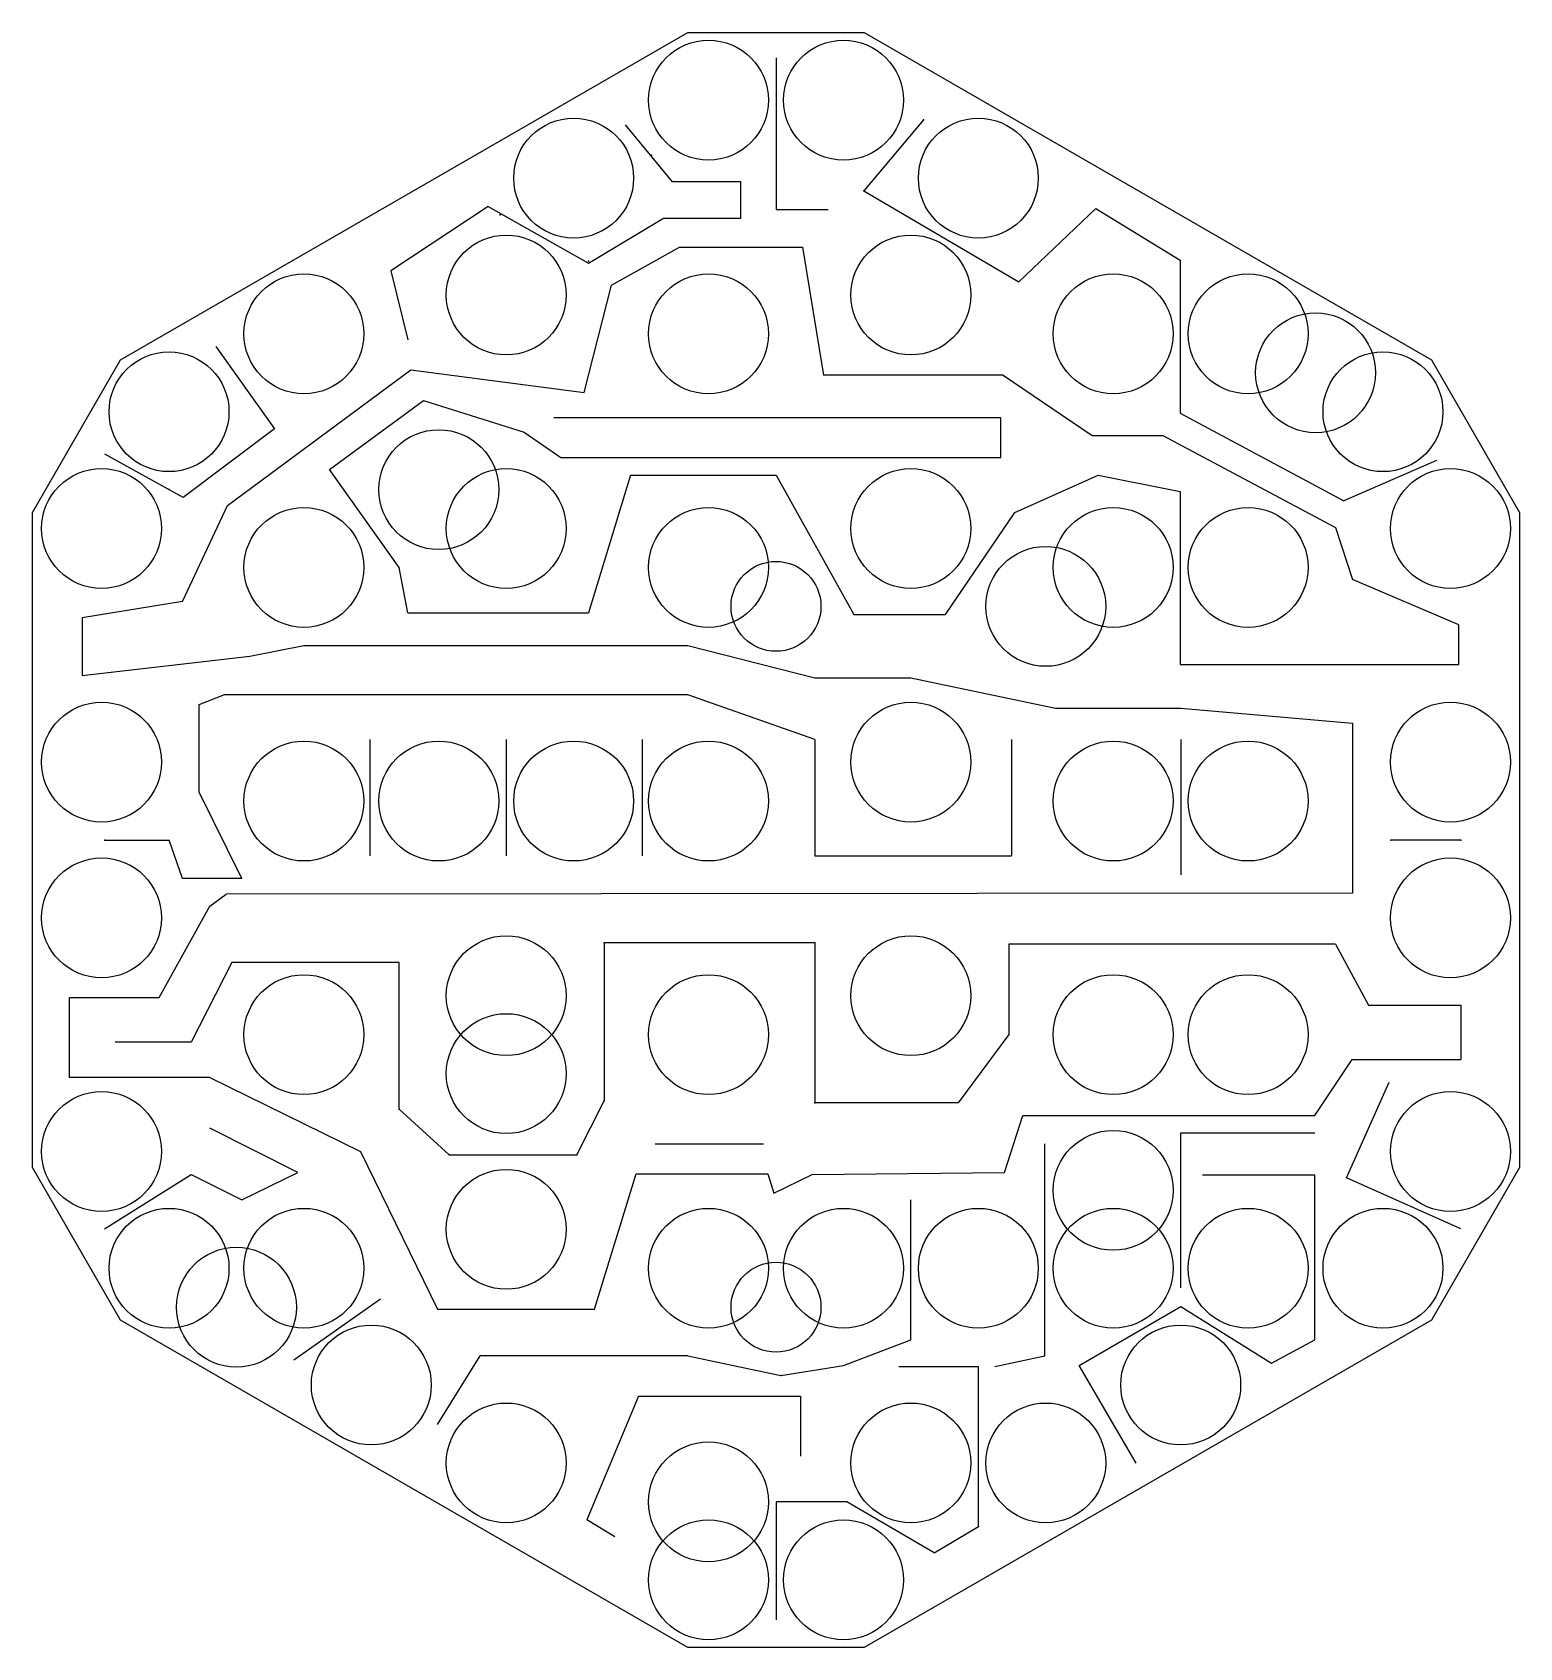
# Model space of a CAD drawing. Header units: millimetres. Extents: x -62 to 62, y -67 to 67.
import ezdxf

# ---------------------------------------------------------------- set-up
doc = ezdxf.new("R2010")
doc.units = ezdxf.units.MM
doc.header["$PDSIZE"] = -1

msp = doc.modelspace()

# ---------------------------------------------------------------- linework, layer by layer
at = {"color": 7, "linetype": 'Continuous'}
for p, q in [((-54.68, 40.06), (-7.36, 67.38)), ((-7.36, 67.38), (7.36, 67.38)), ((7.36, 67.38), (54.68, 40.06)), ((0, 65.25), (0, 52.6)), ((-8.62, 54.9), (-12.56, 59.67)), ((12.3, 60.07), (7.33, 54.15)), ((-2.93, 54.9), (-8.62, 54.9)), ((-2.93, 51.87), (-2.93, 54.9)), ((7.33, 54.15), (20.25, 46.57)), ((-24, 52.86), (-32.12, 47.47)), ((-24, 52.86), (-15.63, 48.11)), ((0, 52.6), (4.34, 52.6)), ((26.68, 52.67), (20.25, 46.57)), ((26.68, 52.67), (33.7, 48.37)), ((-15.63, 48.11), (-9.39, 51.87)), ((-9.39, 51.87), (-2.93, 51.87)), ((-13.72, 46.28), (-8.06, 49.45)), ((-8.06, 49.45), (2.2, 49.45)), ((2.2, 49.45), (3.95, 38.77)), ((-32.12, 47.47), (-30.7, 41.74)), ((33.7, 48.37), (33.7, 35.6)), ((-16.01, 37.34), (-13.72, 46.28)), ((-46.72, 41.18), (-41.84, 34.31)), ((-62.03, 27.32), (-54.68, 40.06)), ((-62.03, 27.32), (-54.68, 40.06)), ((-45.74, 27.91), (-30.46, 39.22)), ((-30.46, 39.22), (-16.01, 37.34)), ((54.68, 40.06), (62.03, 27.32)), ((18.96, 38.77), (3.95, 38.77)), ((18.96, 38.77), (26.37, 33.74)), ((-37.25, 30.91), (-29.41, 36.66)), ((-29.41, 36.66), (-21, 34.02)), ((18.76, 35.22), (-18.52, 35.22)), ((18.76, 31.9), (18.76, 35.22)), ((33.7, 35.6), (47.36, 28.3)), ((-41.84, 34.31), (-49.44, 28.57)), ((-21, 34.02), (-17.96, 31.9)), ((26.37, 33.74), (32.26, 33.74)), ((32.26, 33.74), (46.66, 26.07)), ((-49.44, 28.57), (-55.99, 32.19)), ((-17.96, 31.9), (18.76, 31.9)), ((55.1, 31.65), (47.36, 28.3)), ((-31.44, 22.72), (-37.25, 30.91)), ((-12.15, 30.45), (-15.63, 18.96)), ((-12.15, 30.45), (0, 30.45)), ((0, 30.45), (6.5, 18.82)), ((19.93, 27.32), (26.87, 30.43)), ((26.87, 30.43), (33.7, 29.08)), ((33.7, 29.08), (33.7, 14.65)), ((-62.03, -27.32), (-62.03, 27.32)), ((-49.51, 19.91), (-45.74, 27.91)), ((14.15, 18.82), (19.93, 27.32)), ((62.03, 27.32), (62.03, -27.32)), ((46.66, 26.07), (48.08, 21.74)), ((-30.7, 18.96), (-31.44, 22.72)), ((56.97, 17.94), (48.08, 21.74)), ((-49.51, 19.91), (-57.89, 18.53)), ((-30.7, 18.96), (-15.63, 18.96)), ((-57.89, 18.53), (-57.89, 13.72)), ((6.5, 18.82), (14.15, 18.82)), ((56.97, 14.65), (56.97, 17.94)), ((-43.88, 15.33), (-39.38, 16.24)), ((-39.38, 16.24), (-7.36, 16.24)), ((-7.36, 16.24), (3.25, 13.53)), ((-57.89, 13.72), (-43.88, 15.33)), ((3.25, 13.53), (11.25, 13.53)), ((11.25, 13.53), (23.31, 11)), ((33.7, 14.65), (56.97, 14.65)), ((-48.11, 11.3), (-46.05, 12.12)), ((-48.11, 3.98), (-48.11, 11.3)), ((-7.36, 12.12), (-46.05, 12.12)), ((3.25, 8.38), (-7.36, 12.12)), ((23.31, 11), (33.76, 11)), ((33.76, 11), (48.08, 9.75)), ((48.08, 9.75), (48.08, -4.43)), ((-33.87, 8.38), (-33.87, -1.32)), ((-22.5, 8.38), (-22.5, -1.32)), ((-11.17, 8.38), (-11.17, -1.32)), ((3.25, 8.38), (3.25, -1.32)), ((19.65, 8.38), (19.65, -1.32)), ((33.78, 8.38), (33.78, -2.9)), ((-44.56, -3.2), (-48.11, 3.98)), ((-55.99, 0), (-50.63, 0)), ((-49.51, -3.2), (-50.63, 0)), ((57.12, 0), (51.28, 0)), ((3.25, -1.32), (19.65, -1.32)), ((-44.56, -3.2), (-49.51, -3.2)), ((-47.23, -5.51), (-45.87, -4.51)), ((48.08, -4.43), (-45.87, -4.51)), ((-51.46, -13.14), (-47.23, -5.51)), ((-14.32, -8.57), (-14.32, -21.76)), ((3.25, -8.57), (-14.32, -8.57)), ((3.25, -8.57), (3.25, -21.92)), ((46.66, -8.7), (19.42, -8.7)), ((19.42, -8.7), (19.42, -16.24)), ((46.66, -8.7), (49.43, -13.78)), ((-45.39, -10.22), (-48.78, -16.86)), ((-31.44, -10.22), (-45.39, -10.22)), ((-31.44, -22.46), (-31.44, -10.22)), ((-58.93, -19.8), (-58.93, -13.14)), ((-58.93, -13.14), (-51.46, -13.14)), ((49.43, -13.78), (57.12, -13.78)), ((57.12, -13.78), (57.12, -18.3)), ((-48.78, -16.86), (-55.13, -16.86)), ((19.42, -16.24), (15.2, -21.92)), ((44.94, -22.98), (48.07, -18.3)), ((48.07, -18.3), (57.12, -18.3)), ((-47.23, -19.8), (-58.93, -19.8)), ((-47.23, -19.8), (-34.67, -25.99)), ((47.6, -28.18), (51.16, -20.21)), ((-27.27, -26.26), (-31.44, -22.46)), ((-16.62, -26.26), (-14.32, -21.76)), ((15.2, -21.92), (3.25, -21.92)), ((-39.89, -27.74), (-47.23, -24.03)), ((19.07, -27.74), (20.59, -22.98)), ((20.59, -22.98), (44.94, -22.98)), ((-10.07, -25.35), (-1.05, -25.35)), ((22.42, -43.06), (22.42, -25.35)), ((33.78, -37.35), (33.78, -24.43)), ((33.78, -24.43), (44.94, -24.43)), ((-34.67, -25.99), (-28.23, -39.13)), ((-27.27, -26.26), (-16.62, -26.26)), ((-54.68, -40.06), (-62.03, -27.32)), ((-56.01, -32.43), (-48.78, -27.9)), ((-48.78, -27.9), (-44.56, -30.02)), ((-44.56, -30.02), (-39.89, -27.74)), ((-15.15, -39.13), (-11.66, -27.85)), ((-11.66, -27.85), (-0.69, -27.85)), ((-0.69, -27.85), (-0.17, -29.47)), ((-0.17, -29.47), (3.02, -27.91)), ((3.02, -27.91), (19.07, -27.74)), ((44.94, -27.97), (35.59, -27.97)), ((44.94, -41.71), (44.94, -27.97)), ((57.12, -32.43), (47.6, -28.18)), ((62.03, -27.32), (54.68, -40.06)), ((11.25, -41.71), (11.25, -30.02)), ((-40.21, -43.37), (-32.99, -38.29)), ((25.3, -43.84), (33.78, -38.91)), ((33.78, -38.91), (41.33, -43.64)), ((-7.36, -67.38), (-54.68, -40.06)), ((-28.23, -39.13), (-15.15, -39.13)), ((54.68, -40.06), (7.36, -67.38)), ((5.63, -43.85), (11.25, -41.71)), ((41.33, -43.64), (44.94, -41.71)), ((-28.23, -48.77), (-24.67, -43.03)), ((-7.36, -43.03), (-24.67, -43.03)), ((-7.36, -43.03), (0.39, -44.67)), ((22.42, -43.06), (18.25, -43.95)), ((0.39, -44.67), (5.63, -43.85)), ((16.88, -43.95), (10.25, -43.95)), ((16.88, -57.26), (16.88, -43.95)), ((30.04, -51.99), (25.3, -43.84)), ((-11.46, -46.39), (-15.78, -56.73)), ((-11.46, -46.39), (2.03, -46.39)), ((2.03, -46.39), (2.03, -51.4)), ((0, -55.22), (0, -65.07)), ((5.91, -55.22), (0, -55.22)), ((13.2, -59.46), (5.91, -55.22)), ((-13.43, -58.13), (-15.78, -56.73)), ((13.2, -59.46), (16.88, -57.26)), ((7.36, -67.38), (-7.36, -67.38))]:
    msp.add_line(p, q, dxfattribs=at)
for centre, radius in [((-5.63, 61.72), 5), ((5.63, 61.72), 5), ((-16.88, 55.22), 5), ((16.88, 55.22), 5), ((-22.5, 45.47), 5), ((11.25, 45.47), 5), ((-39.38, 42.23), 5), ((-5.63, 42.23), 5), ((28.13, 42.23), 5), ((39.38, 42.23), 5), ((45.01, 38.98), 5), ((-50.63, 35.73), 5), ((50.63, 35.73), 5), ((-28.13, 29.23), 5), ((-56.26, 25.99), 5), ((-22.5, 25.99), 5), ((11.25, 25.99), 5), ((56.26, 25.99), 5), ((-39.38, 22.74), 5), ((-5.63, 22.74), 5), ((28.13, 22.74), 5), ((39.38, 22.74), 5), ((22.5, 19.49), 5), ((0, 19.49), 3.75), ((-56.26, 6.5), 5), ((11.25, 6.5), 5), ((56.26, 6.5), 5), ((-39.38, 3.25), 5), ((-28.13, 3.25), 5), ((-16.88, 3.25), 5), ((-5.63, 3.25), 5), ((28.13, 3.25), 5), ((39.38, 3.25), 5), ((-56.26, -6.5), 5), ((56.26, -6.5), 5), ((-22.5, -12.99), 5), ((11.25, -12.99), 5), ((-39.38, -16.24), 5), ((-5.63, -16.24), 5), ((28.13, -16.24), 5), ((39.38, -16.24), 5), ((-22.5, -19.49), 5), ((-56.26, -25.99), 5), ((56.26, -25.99), 5), ((28.13, -29.23), 5), ((-22.5, -32.48), 5), ((-50.63, -35.73), 5), ((-39.38, -35.73), 5), ((-5.63, -35.73), 5), ((5.63, -35.73), 5), ((16.88, -35.73), 5), ((28.13, -35.73), 5), ((39.38, -35.73), 5), ((50.63, -35.73), 5), ((-45.01, -38.98), 5), ((0, -38.98), 3.75), ((-33.76, -45.47), 5), ((33.76, -45.47), 5), ((-22.5, -51.97), 5), ((11.25, -51.97), 5), ((22.5, -51.97), 5), ((-5.63, -55.22), 5), ((-5.63, -61.72), 5), ((5.63, -61.72), 5)]:
    msp.add_circle(centre, radius, dxfattribs=at)
for p in [(12.3, 60.07), (12.3, 60.07), (12.3, 60.07), (-10.39, 57.13), (7.33, 54.15), (7.33, 54.15), (-23.02, 52.16), (-23.02, 52.16), (-15.63, 48.3), (-15.63, 48.3), (-50.63, 29.23), (-55.99, 0), (-55.99, 0), (51.28, 0), (57.12, 0), (-14.32, -8.57), (3.25, -8.57), (-31.44, -22.46), (-14.32, -21.76), (3.25, -21.92), (-27.27, -26.26), (-16.62, -26.26), (0.39, -44.67), (16.88, -57.26)]:
    msp.add_point(p, dxfattribs=at)

doc.saveas('drawing.dxf')
